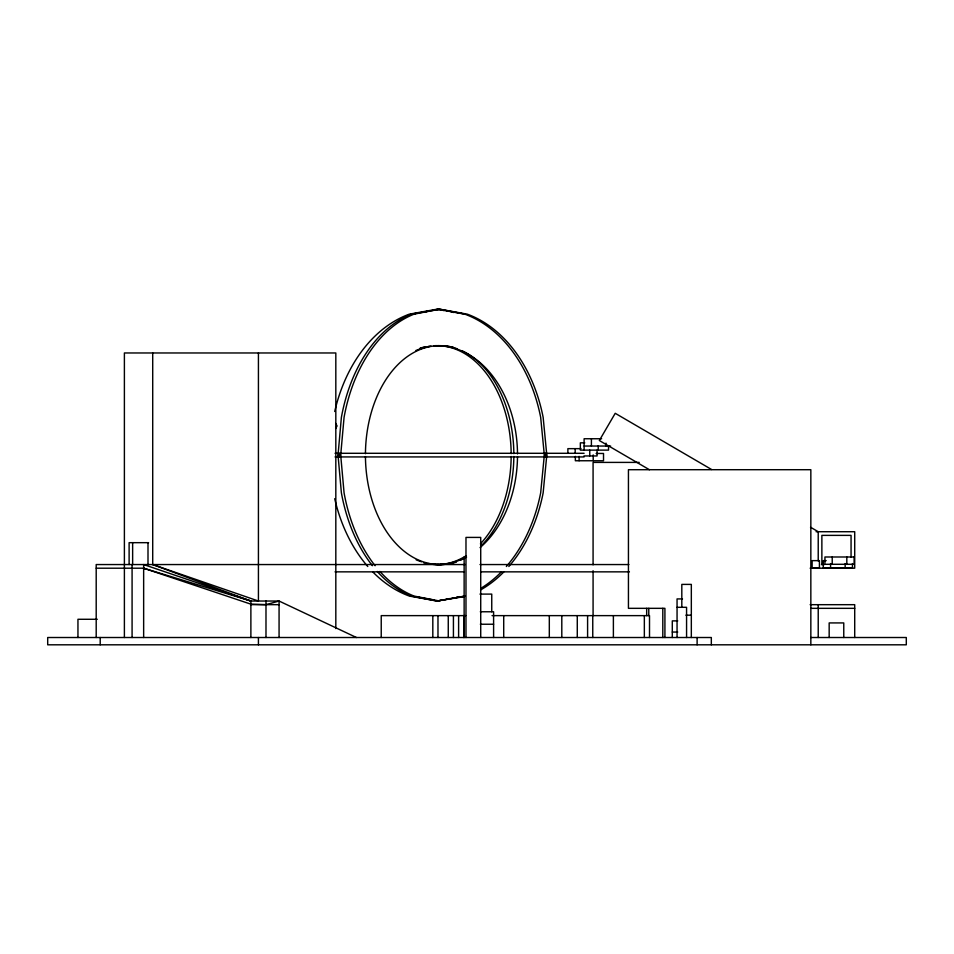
<?xml version="1.0" encoding="UTF-8"?>
<svg xmlns="http://www.w3.org/2000/svg" width="954" height="954" viewBox="0 0 954 954"><rect width="100%" height="100%" fill="white"/><g stroke="black" fill="none" stroke-linecap="round" stroke-linejoin="round"><path stroke-width="1.43" d="M372.406 565.698A145.926 98.942 -90 0 1 341.389 492.884L338.026 455.106L341.389 417.339A145.926 98.942 -90 0 1 411.353 314.164L439.651 309.191L467.305 314.164A145.926 107.253 -90 0 1 543.148 417.339L546.797 455.106L543.148 492.884A145.926 107.253 -90 0 1 508.828 566.497M375.089 565.698A145.926 98.942 -90 0 1 344.072 492.884L340.697 455.106L344.072 417.339A145.926 98.942 -90 0 1 414.036 314.164L439.651 309.191L465.254 314.164M334.711 411.508A145.926 107.253 -90 0 1 409.314 314.164L437.075 309.191L464.825 314.164A145.926 107.253 -90 0 1 540.668 417.339L544.329 455.106L540.668 492.884A145.926 107.253 -90 0 1 506.359 566.497M335.677 428.453L337.084 425.925L335.677 423.397M377.224 571.434A145.926 98.942 -90 0 0 411.353 596.059L436.968 601.032L464.526 596.56M446.806 599.124L449.668 598.563M456.835 597.18L459.709 596.62M436.968 601.032L465.254 596.059M411.782 314.164L418.734 312.912M421.513 312.411L429.86 310.921M432.639 310.42L439.544 309.191M464.825 596.059L437.075 601.032L409.314 596.059A145.926 107.253 -90 0 1 372.799 571.935M601.628 438.745L584.11 438.745L584.122 450.121M584.766 442.835L580.342 442.835L580.342 450.121L608.533 450.121L608.533 445.745M584.11 446.043L610.632 446.043M581.01 448.654L567.88 448.654L567.88 453.031M335.033 453.293L584.11 453.293M596.155 453.472L603.524 453.472L603.524 460.758L575.345 460.758L575.345 456.382M338.026 455.106L340.697 455.106M544.329 455.106L546.797 455.106M583.931 455.952L597.061 455.952L597.061 450.109M335.033 456.93L584.11 456.93M639.24 462.404L593.078 462.404L593.078 564.804M816.087 531.724L854.712 531.724L854.712 568.202L810.137 568.202M148.609 542.671L129.112 542.671L129.112 564.553M465.981 557.112L464.133 557.112L464.133 637.51M826.2 560.642L823.278 560.642L823.278 567.94L852.459 567.94L852.459 563.564M465.182 564.553L96.199 564.553L96.199 637.51M479.993 564.553L628.877 564.553M821.454 564.553L824.423 564.553M96.199 568.202L143.649 568.202L250.878 601.032L279.069 601.032L356.45 637.51M335.033 571.851L464.395 571.851M480.744 571.851L629.425 571.851M479.957 594.103L491.751 594.103L491.751 611.764M682.492 598.921L677.054 598.921L677.054 637.51M279.069 604.681L250.878 604.633M810.137 604.681L854.712 604.681L854.712 637.51M677.054 607.304L686.57 607.304L686.57 637.51M810.84 608.33L854.712 608.33M480.303 611.764L493.6 611.764L493.6 637.51M685.89 615.187L691.328 615.187M465.779 615.628L381.23 615.628L381.23 637.51M492.037 615.628L649.507 615.628L649.507 637.51M97.308 619.277L77.954 619.277L77.954 637.51M677.734 620.887L672.296 620.887L672.296 637.51M480.339 624.238L493.6 624.238M672.296 632.049L677.734 632.049M810.84 637.51L906.3 637.51L906.3 644.809L47.7 644.809L47.7 637.51L711.326 637.51L711.326 644.809M415.956 596.81L434.034 600.054M436.968 309.191L443.932 310.539M451.111 311.934L453.973 312.495M439.651 601.032L414.036 596.059A145.926 98.942 -90 0 1 379.907 571.434M146.475 569.085L143.649 568.202L250.878 604.156L265.987 604.681L279.069 601.032L279.069 637.51M250.878 637.51L250.878 601.032L143.649 564.553L143.649 637.51M152.712 352.968L152.712 564.553L258.427 601.032L258.427 352.968M152.712 564.553L250.878 601.032M711.589 469.511L615.223 413.297L599.339 440.521L649.435 469.738M810.518 527.228L818.222 531.724L818.222 560.904M851.063 557.255L851.063 535.373L821.871 535.373L821.871 564.553M846.818 556.993L846.818 564.291M845.161 563.564L845.161 567.94M843.765 637.51L843.765 622.926L829.169 622.926L829.169 637.51M832.222 556.993L832.222 564.291M830.576 563.564L830.576 567.94M818.222 604.681L818.222 637.51M810.84 644.809L810.84 469.702L628.436 469.702L628.436 608.33L664.914 608.33L664.914 637.51M697.112 637.51L697.112 644.809M691.328 637.51L691.328 584.397L681.812 584.397L681.812 607.304M662.803 608.33L662.803 637.51M648.78 608.33L648.78 615.628M646.681 608.33L646.681 615.628M644.344 615.628L644.344 637.51M613.386 615.628L613.386 637.51M606.005 443.121L606.005 446.043M598.218 445.745L598.218 450.121M593.209 454.927L593.209 460.758M593.078 570.742L593.078 615.258M592.756 615.628L592.756 637.51M591.408 438.745L591.408 446.043M589.763 450.109L589.763 455.952M587.592 615.628L587.592 637.51M579.114 456.382L579.114 460.758M577.277 615.628L577.277 637.51M575.179 448.654L575.179 453.031M561.799 615.628L561.799 637.51M549.313 615.628L549.313 637.51M545.557 453.293L545.557 456.93M503.712 615.628L503.712 637.51M480.721 637.51L480.721 537.412L465.981 537.412L465.981 637.51M463.775 615.628L463.775 637.51M458.612 615.628L458.612 637.51M453.424 615.628L453.424 637.51M448.261 615.628L448.261 637.51M437.981 615.628L437.981 637.51M432.818 615.628L432.818 637.51M339.362 453.293L339.362 456.93M335.82 628.579L335.82 352.968L124.39 352.968L124.39 637.51M265.987 601.032L265.987 637.51M258.427 637.51L258.427 644.809M148.001 542.671L148.001 564.553M132.642 542.671L132.642 564.553M132.081 564.553L132.081 637.51M100.206 637.51L100.206 644.809M503.807 571.935A145.926 107.253 -90 0 1 480.589 589.93M456.406 562.121A109.448 80.446 -90 0 1 449.477 563.719M446.699 564.124A109.448 80.446 -90 0 1 428.477 563.516M421.608 561.799A109.448 80.446 -90 0 1 416.171 559.831M415.861 350.523A109.448 80.446 -90 0 1 429.61 346.505M433.772 345.956A109.448 80.446 -90 0 1 453.365 347.292M501.339 571.935A145.926 107.253 -90 0 1 480.709 588.415M367.779 566.497A145.926 107.253 -90 0 1 334.711 498.715M434.094 345.742A109.448 80.446 -90 0 1 517.509 453.925M517.497 456.799A109.448 80.446 -90 0 1 480.065 547.608M464.717 557.887A109.448 80.446 -90 0 1 432.997 564.41M430.182 564.148A109.448 80.446 -90 0 1 427.392 563.754M420.201 348.103A109.448 80.446 -90 0 1 424.363 347.041M439.281 345.718A109.448 74.209 -90 0 1 511.165 453.651M511.165 456.489A109.448 74.209 -90 0 1 480.411 543.84M466.303 555.645A109.448 74.209 -90 0 1 437.409 564.553M430.504 564.136A109.448 74.209 -90 0 1 423.6 562.765M419.998 348.568A109.448 74.209 -90 0 1 425.448 346.994M428.203 346.433A109.448 74.209 -90 0 1 430.981 346.028M433.76 345.765A109.448 74.209 -90 0 1 436.527 345.67M446.102 346.087A109.448 74.209 -90 0 1 457.085 348.735M462.213 350.857A109.448 74.209 -90 0 1 513.848 453.651M513.848 456.489A109.448 74.209 -90 0 1 481.09 545.891M466.578 557.1A109.448 74.209 -90 0 1 460.424 560.177M453.913 562.514A109.448 74.209 -90 0 1 440.08 564.553M438.709 564.541A109.448 74.209 -90 0 1 365.442 456.572M365.442 453.734A109.448 74.209 -90 0 1 439.21 345.67M854.116 556.993L824.936 556.993L824.936 564.291L854.116 564.291L854.116 556.993M819.426 560.642L812.128 560.642L812.128 567.94L819.426 567.94L819.426 560.642"/></g></svg>
